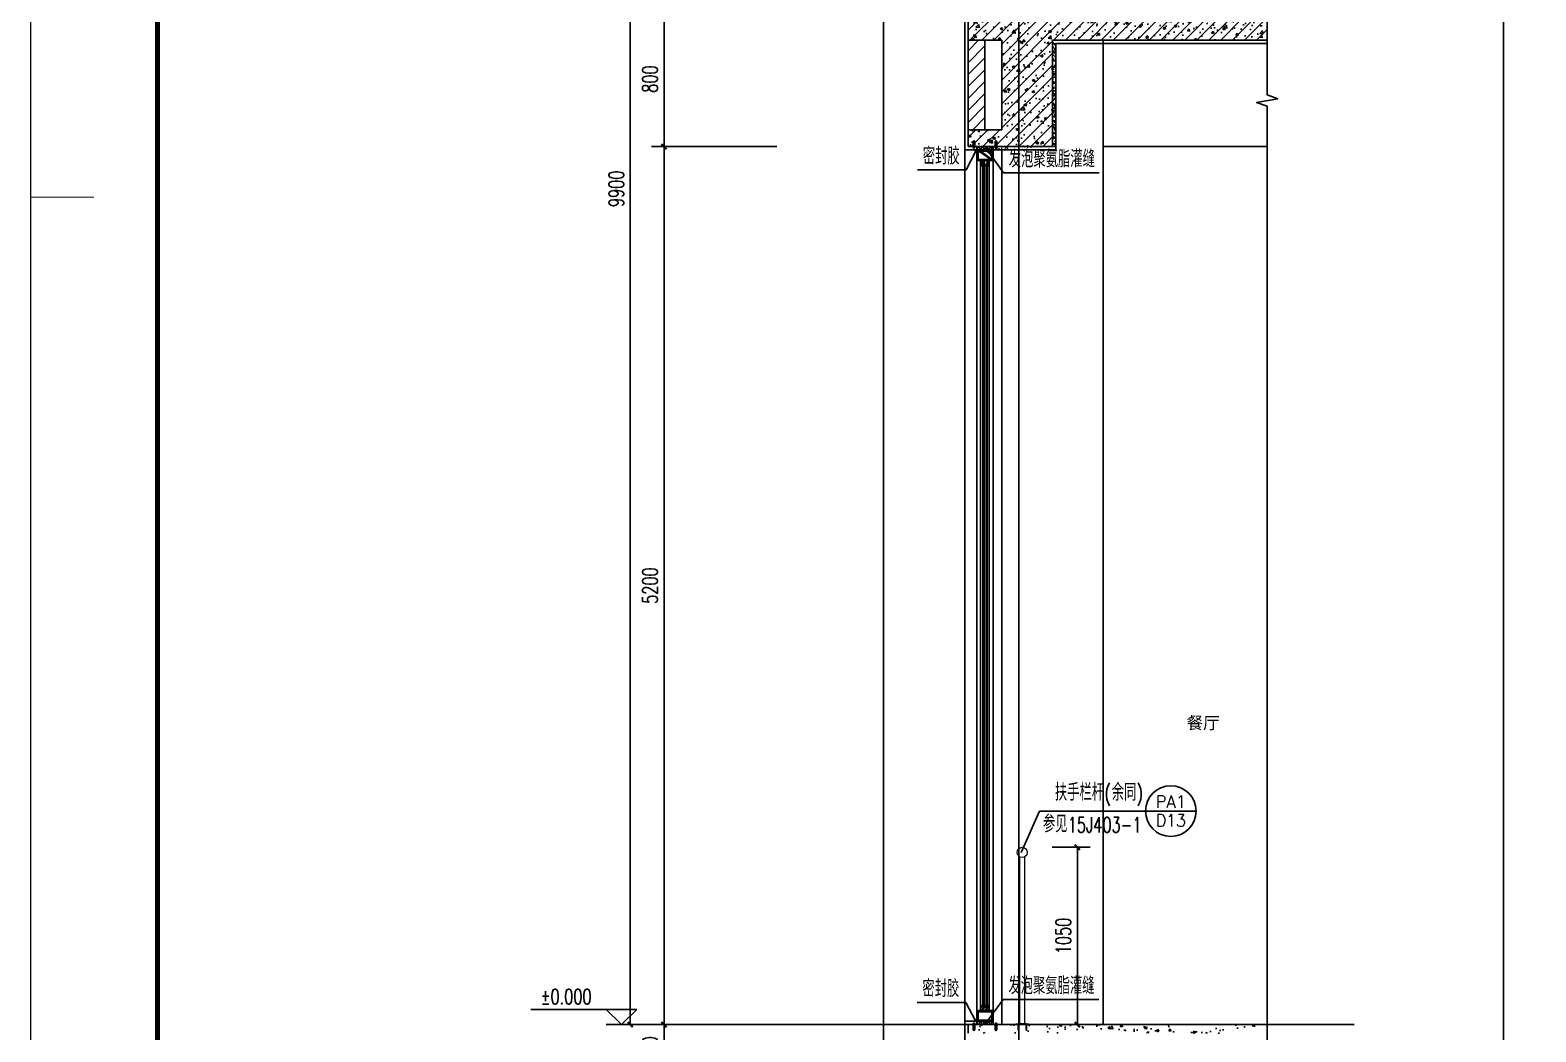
# Model space of a CAD drawing. Extents: x 1738711 to 2346805, y 1189731 to 2516152.
# Drawn here: x 1960432 to 1969350, y 1221851 to 1227784 of the extents above; entities that cross this region are included whole.
import ezdxf
from ezdxf.enums import TextEntityAlignment as Align

# ---------------------------------------------------------------- set-up
doc = ezdxf.new("R2010")
doc.units = 0
doc.header["$LTSCALE"] = 1000
doc.header["$MEASUREMENT"] = 0
for name, color, linetype, lineweight in [('_0', 7, 'Continuous', 25), ('填充', 252, 'Continuous', 5), ('栏杆', 6, 'Continuous', 15)]:
    doc.layers.add(name, color=color, linetype=linetype, lineweight=lineweight)
for name, color, linetype in [('CONTINUOUS', 7, 'Continuous'), ('DIM_ELEV', 3, 'Continuous'), ('DIM_IDEN', 3, 'Continuous'), ('DIM_LEAD', 3, 'Continuous'), ('DIM_SYMB', 3, 'Continuous'), ('DOTE', 1, 'Continuous'), ('PUB_DIM', 3, 'Continuous'), ('PUB_HATCH', 8, 'Continuous'), ('PUB_TEXT', 7, 'Continuous'), ('TK', 4, 'Continuous'), ('WALL', 40, 'Continuous'), ('WINDOW', 144, 'Continuous'), ('切线', 35, 'Continuous'), ('看线', 8, 'Continuous'), ('石材', 5, 'Continuous'), ('窗', 125, 'Continuous')]:
    doc.layers.add(name, color=color, linetype=linetype)
doc.styles.add('_TCH_DIM', font='SIMPLEX', dxfattribs={"bigfont": 'GBCBIG'})
doc.styles.add('_TCH_DIM_T3', font='SIMPLEX', dxfattribs={"width": 0.7058823529411765, "bigfont": 'GBCBIG'})
doc.styles.add('_TCH_LABEL', font='COMPLEX', dxfattribs={"bigfont": 'GBCBIG'})
doc.styles.add('STW', font='simhei_0.ttf')
doc.styles.add('宋体', font='SIMSUN.TTF', dxfattribs={"width": 0.75})
doc.dimstyles.new('_TCH_ARCH&&30', dxfattribs={"dimtxt": 89.25, "dimasz": 30, "dimexe": 75, "dimexo": 90, "dimgap": 37.87500000000001, "dimtad": 1, "dimdec": 0, "dimzin": 0, "dimdsep": 46, "dimtxsty": '_TCH_DIM_T3', "dimblk": 'ARCHTICK', "dimcen": 0.09, "dimclrt": 7, "dimazin": 2, "dimtfac": 1, "dimtdec": 0, "dimtix": 1, "dimtmove": 2, "dimatfit": 3, "dimfxl": 20, "dimtolj": 1, "dimtzin": 0, "dimarcsym": 0})
pattern_1 = [(225, (-424874879.7254781, -4685248073.939736), (11.22532015133644, -11.22532015133645), []), (225, (-424874879.7254781, -4685248081.877236), (11.22532015133644, -11.22532015133645), [])]

# ---------------------------------------------------------------- blocks, each defined once
blk = doc.blocks.new('gdfdgdfgdfbvfcxv')
at = {"layer": '填充'}
blk.add_line((264925.1590052751, -67479.48016648996), (264925.1590052751, -67589.48016648996), dxfattribs=at)
for points in [[(264919.1590052751, -67480.48016648996), (264829.4531232436, -67480.48016648996, -0.9999999999998485), (264829.4531232436, -67468.48016648996), (264919.1590052751, -67468.48016648996)], [(264919.1590052751, -67588.48016648996), (264829.4531232436, -67588.48016648996, 0.9999999999998485), (264829.4531232436, -67600.48016648996), (264919.1590052751, -67600.48016648996)]]:
    blk.add_lwpolyline(points, format="xyb", dxfattribs=at)
blk.add_lwpolyline([(264911.1590052752, -67634.48016648996), (264911.1590052752, -67434.48016648996), (264919.1590052752, -67434.48016648996), (264919.1590052752, -67634.48016648996)], close=True, dxfattribs=at)
blk.add_lwpolyline([(264911.1590052752, -67634.48016648996), (264911.1590052752, -67434.48016648996), (264919.1590052752, -67434.48016648996), (264919.1590052752, -67634.48016648996)], close=True, dxfattribs=at)
for centre, radius, start, end in [((264919.1590052751, -67483.27055614023), 4.499999999999999, 318.2387799836532, 90), ((264914.5262376207, -67487.70850220392), 9.195914699028702, 330.319845907807, 59.74924170688854), ((264919.1590052751, -67495.25905565452), 4.499999999999999, 318.2387799836532, 90), ((264919.1590052751, -67501.25330541166), 4.499999999999999, 318.2387799836532, 90), ((264919.1590052751, -67507.24755516881), 4.499999999999999, 318.2387799836532, 90), ((264919.1590052751, -67513.24180492596), 4.499999999999999, 318.2387799836532, 90), ((264919.1590052751, -67519.2360546831), 4.499999999999999, 318.2387799836532, 90), ((264919.1590052751, -67525.23030444025), 4.499999999999999, 318.2387799836532, 90), ((264919.1590052751, -67531.2245541974), 4.499999999999999, 318.2387799836532, 90), ((264919.1590052751, -67537.21880395431), 4.499999999999999, 318.2387799836532, 90), ((264919.1590052751, -67543.21305371169), 4.499999999999999, 318.2387799836532, 90), ((264919.1590052751, -67549.2073034686), 4.499999999999999, 318.2387799836532, 90), ((264919.1590052751, -67555.15057086223), 4.499999999999999, 318.2387799836532, 90), ((264919.1590052751, -67561.14482061937), 4.499999999999999, 318.2387799836532, 90), ((264919.1590052751, -67567.13907037652), 4.499999999999999, 318.2387799836532, 90), ((264919.1590052751, -67573.13332013367), 4.499999999999999, 318.2387799836532, 90), ((264919.1590052751, -67579.12756989081), 4.499999999999999, 318.2387799836532, 90), ((264919.1590052751, -67585.12181964796), 4.499999999999999, 269.9999649152392, 90)]:
    blk.add_arc(centre, radius, start, end, dxfattribs=at)
blk = doc.blocks.new('ghwerGWEGWEGW')
at = {"layer": '栏杆', "color": 6, "ltscale": 100}
for points in [[(2184611.378245345, 1556743.270899873), (2184611.378245345, 1557732.29813776)], [(2184641.378245345, 1556743.270899873), (2184641.378245345, 1557732.29813776)]]:
    blk.add_lwpolyline(points, dxfattribs=at)
blk.add_circle((2184626.378245345, 1557758.278899873), 30, dxfattribs=at)
at = {"layer": 'CONTINUOUS', "xscale": -0.384000000001397, "yscale": 0.384000000001397, "zscale": 0.384000000001397, "rotation": 270}
blk.add_blockref('gdfdgdfgdfbvfcxv', (2210560.670266158, 1455012.393841477), dxfattribs=at)
blk = doc.blocks.new('hrtheraghyra')
at = {"layer": 'WINDOW', "linetype": 'ByBlock'}
for p, q in [((-5, 20.97169877961278), (0, 29.42110927030444)), ((0, 29.42110927030444), (5, 20.97169877961278)), ((-5.930252616293728, -11.95136042498052), (6.0497822817415, -11.95136042498052))]:
    blk.add_line(p, q, dxfattribs=at)
for points in [[(-5, -11.95136042498052), (-5, 20.97169877961278)], [(0, -16.74081518873572), (0, 29.42110927030444)], [(5, -11.95136042498052), (5, 20.97169877961278)]]:
    blk.add_lwpolyline(points, dxfattribs=at)
blk.add_arc((0.05976483272388577, -8.920780394226313), 6.713026468484638, 206.8366017215709, 333.163398278429, dxfattribs=at)
blk = doc.blocks.new('hjashrtahreahe')
at = {"const_width": 25}
for points in [[(500, 29699.99999997625), (0, 29699.99999997625)], [(1250, 29699.99999997625), (0, 29699.99999997625)]]:
    blk.add_lwpolyline(points, dxfattribs=at)
at = {"layer": 'TK', "color": 7, "const_width": 25}
blk.add_lwpolyline([(0, 59399.99999995227), (84100.00000001118, 59399.99999995227), (84100.00000001118, 2.328306436538696e-10), (0, 2.328306436538696e-10)], close=True, dxfattribs=at)
at = {"layer": 'TK', "color": 3, "const_width": 100}
blk.add_lwpolyline([(2500, 1000.000000000233), (2500, 58399.99999995227), (83100, 58399.99999995227), (83100, 1000.000000000233)], close=True, dxfattribs=at)
at = {"layer": 'TK', "style": '宋体', "width": 0.75}
for tag, height, p in [('项目负责人', 350, (6002.876253142487, 57088.65345305414)), ('专业负责人', 350, (6002.876253142487, 56223.65609438601)), ('设计人', 350, (6002.876253142487, 55419.42753659142)), ('版号1', 250, (77303.8661832842, 22193.36190201459)), ('时间1', 250, (82405.2941063589, 22193.36190201459)), ('版号2', 250, (77303.8661832842, 21593.36190201459)), ('时间2', 250, (82405.29410635913, 21593.36190201459)), ('版号3', 250, (77303.8661832842, 20993.36190201459)), ('时间3', 250, (82405.29410635913, 20993.36190201459)), ('建筑会签', 0.0001, (78977.87675630674, 2403.160154863494)), ('电气会签', 0.0001, (82127.87534854934, 2403.160154863494)), ('结构会签', 0.0001, (78977.8767563072, 1803.160154863494)), ('暖通会签', 0.0001, (82127.8753485498, 1803.160154863494)), ('给排水会签', 0.0001, (78977.8767563072, 1249.516187148634)), ('智能化会签', 0.0001, (82127.8753485498, 1249.516187148634))]:
    blk.add_attdef(tag, text='', height=height, dxfattribs=at).set_placement(p, align=Align.CENTER)
for tag, p in [('合作设计单位', (80815.87594981166, 48985.89357075351)), ('版号说明1', (79853.87675630674, 22318.17104576505)), ('版号说明2', (79853.87675630674, 21718.17104576505)), ('版号说明3', (79853.87675630674, 21118.17104576505)), ('浙江绿储科技有限公司', (80545.18183652684, 16035.89373564394)), ('百兆瓦级集中式熔盐储能关键', (80545.18183652684, 14953.21188406949)), ('设备研发及制造基地项目', (80545.18183652684, 14603.30029212427)), ('1#研发楼', (80545.18183652684, 13635.89373564394)), ('图名', (80545.18183652684, 12435.89373564371)), ('工程编号', (78977.87675630674, 11460.89373564394)), ('子项编号', (82127.88050491316, 11460.89373564394)), ('建筑', (78977.87675630674, 10710.89373564394)), ('图号', (82127.88050491316, 10710.89373564394)), ('施工图', (78977.87675630674, 9960.893735643942)), ('2023.03', (82127.88050491456, 9960.893735643942)), ('审定', (79352.87675630674, 8460.893735643942)), ('审核', (79352.87675630674, 7710.893735643942)), ('工程负责', (79352.87675630674, 6960.893735643942)), ('专业负责', (79352.87675630674, 6210.893735643942)), ('设计', (79352.87675630674, 5460.893735643942)), ('制图', (79352.87675630674, 4710.893735643942)), ('校对', (79352.87675630674, 3960.893735643942))]:
    blk.add_attdef(tag, text='', height=250, dxfattribs=at).set_placement(p, align=Align.MIDDLE_CENTER)
blk = doc.blocks.new('_ArchTick')
at = {"color": 0, "linetype": 'ByBlock', "const_width": 0.4}
blk.add_lwpolyline([(-0.5, -0.5), (0.5, 0.5)], dxfattribs=at)
blk = doc.blocks.new('*D362')
at = {"layer": 'Defpoints', "color": 0, "transparency": 16777216}
for p in [(1966395.486886417, 1222944.386919202), (1966634.695769152, 1222944.386919202), (1966395.486886417, 1221894.386919202)]:
    blk.add_point(p, dxfattribs=at)
at = {"layer": 'PUB_DIM', "color": 0, "lineweight": -2, "transparency": 16777216}
for p, q in [((1966485.486886417, 1222944.386919202), (1966709.695769152, 1222944.386919202)), ((1966634.695769152, 1221894.386919202), (1966634.695769152, 1222944.386919202)), ((1966485.486886417, 1221894.386919202), (1966709.695769152, 1221894.386919202))]:
    blk.add_line(p, q, dxfattribs=at)
at = {"layer": 'PUB_DIM', "color": 0, "lineweight": -2, "transparency": 16777216, "xscale": 30, "yscale": 30, "zscale": 30}
for p, rotation in [((1966634.695769152, 1222944.386919202), 90), ((1966634.695769152, 1221894.386919202), 270)]:
    blk.add_blockref('_ArchTick', p, dxfattribs=dict(at, rotation=rotation))
at = {"layer": 'PUB_DIM', "color": 7, "transparency": 16777216, "insert": (1966552.195769152, 1222419.386919202), "char_height": 89.25, "attachment_point": 5, "rotation": 90, "style": '_TCH_DIM_T3'}
blk.add_mtext('\\A1;1050', dxfattribs=at)
blk = doc.blocks.new('*D1403')
at = {"layer": 'Defpoints', "color": 0, "transparency": 16777216}
for p in [(1963986.544841414, 1231794.386919201), (1964744.480908952, 1231794.386919201), (1964744.480908953, 1221894.386919201)]:
    blk.add_point(p, dxfattribs=at)
at = {"layer": 'PUB_DIM', "color": 0, "lineweight": -2, "transparency": 16777216}
for p, q in [((1964654.480908952, 1231794.386919201), (1963911.544841414, 1231794.386919201)), ((1963986.544841414, 1221894.386919201), (1963986.544841414, 1231794.386919201)), ((1964654.480908953, 1221894.386919201), (1963911.544841414, 1221894.386919201))]:
    blk.add_line(p, q, dxfattribs=at)
at = {"layer": 'PUB_DIM', "color": 0, "lineweight": -2, "transparency": 16777216, "xscale": 30, "yscale": 30, "zscale": 30}
for p, rotation in [((1963986.544841414, 1231794.386919201), 90), ((1963986.544841414, 1221894.386919201), 270)]:
    blk.add_blockref('_ArchTick', p, dxfattribs=dict(at, rotation=rotation))
at = {"layer": 'PUB_DIM', "color": 7, "transparency": 16777216, "insert": (1963904.044841414, 1226844.386919202), "char_height": 89.25, "attachment_point": 5, "rotation": 90, "style": '_TCH_DIM_T3'}
blk.add_mtext('\\A1;9900', dxfattribs=at)
blk = doc.blocks.new('*D1405')
at = {"layer": 'Defpoints', "color": 0, "transparency": 16777216}
for p in [(1964186.544841415, 1221894.386919201), (1964944.480908953, 1221894.386919201), (1964944.480908953, 1221594.386919201)]:
    blk.add_point(p, dxfattribs=at)
at = {"layer": 'PUB_DIM', "color": 0, "lineweight": -2, "transparency": 16777216}
for p, q in [((1964854.480908953, 1221894.386919201), (1964111.544841415, 1221894.386919201)), ((1964186.544841415, 1221594.386919201), (1964186.544841415, 1221894.386919201)), ((1964854.480908953, 1221594.386919201), (1964111.544841415, 1221594.386919201))]:
    blk.add_line(p, q, dxfattribs=at)
at = {"layer": 'PUB_DIM', "color": 0, "lineweight": -2, "transparency": 16777216, "xscale": 30, "yscale": 30, "zscale": 30}
for p, rotation in [((1964186.544841415, 1221894.386919201), 90), ((1964186.544841415, 1221594.386919201), 270)]:
    blk.add_blockref('_ArchTick', p, dxfattribs=dict(at, rotation=rotation))
at = {"layer": 'PUB_DIM', "color": 7, "transparency": 16777216, "insert": (1964104.044841415, 1221744.386919202), "char_height": 89.25, "attachment_point": 5, "rotation": 90, "style": '_TCH_DIM_T3'}
blk.add_mtext('\\A1;300', dxfattribs=at)
blk = doc.blocks.new('*D1406')
at = {"layer": 'Defpoints', "color": 0, "transparency": 16777216}
for p in [(1964186.544841415, 1227094.386919201), (1964944.480908952, 1227094.386919201), (1964944.480908953, 1221894.386919201)]:
    blk.add_point(p, dxfattribs=at)
at = {"layer": 'PUB_DIM', "color": 0, "lineweight": -2, "transparency": 16777216}
for p, q in [((1964854.480908952, 1227094.386919201), (1964111.544841415, 1227094.386919201)), ((1964186.544841415, 1221894.386919201), (1964186.544841415, 1227094.386919201)), ((1964854.480908953, 1221894.386919201), (1964111.544841415, 1221894.386919201))]:
    blk.add_line(p, q, dxfattribs=at)
at = {"layer": 'PUB_DIM', "color": 0, "lineweight": -2, "transparency": 16777216, "xscale": 30, "yscale": 30, "zscale": 30}
for p, rotation in [((1964186.544841415, 1227094.386919201), 90), ((1964186.544841415, 1221894.386919201), 270)]:
    blk.add_blockref('_ArchTick', p, dxfattribs=dict(at, rotation=rotation))
at = {"layer": 'PUB_DIM', "color": 7, "transparency": 16777216, "insert": (1964104.044841414, 1224494.386919202), "char_height": 89.25, "attachment_point": 5, "rotation": 90, "style": '_TCH_DIM_T3'}
blk.add_mtext('\\A1;5200', dxfattribs=at)
blk = doc.blocks.new('*D1407')
at = {"layer": 'Defpoints', "color": 0, "transparency": 16777216}
for p in [(1964186.544841414, 1227894.386919201), (1964944.480908952, 1227894.386919201), (1964944.480908952, 1227094.386919201)]:
    blk.add_point(p, dxfattribs=at)
at = {"layer": 'PUB_DIM', "color": 0, "lineweight": -2, "transparency": 16777216}
for p, q in [((1964854.480908952, 1227894.386919201), (1964111.544841414, 1227894.386919201)), ((1964186.544841414, 1227094.386919201), (1964186.544841414, 1227894.386919201)), ((1964854.480908952, 1227094.386919201), (1964111.544841414, 1227094.386919201))]:
    blk.add_line(p, q, dxfattribs=at)
at = {"layer": 'PUB_DIM', "color": 0, "lineweight": -2, "transparency": 16777216, "xscale": 30, "yscale": 30, "zscale": 30}
for p, rotation in [((1964186.544841414, 1227894.386919201), 90), ((1964186.544841414, 1227094.386919201), 270)]:
    blk.add_blockref('_ArchTick', p, dxfattribs=dict(at, rotation=rotation))
at = {"layer": 'PUB_DIM', "color": 7, "transparency": 16777216, "insert": (1964104.044841414, 1227494.386919202), "char_height": 89.25, "attachment_point": 5, "rotation": 90, "style": '_TCH_DIM_T3'}
blk.add_mtext('\\A1;800', dxfattribs=at)

msp = doc.modelspace()

# ---------------------------------------------------------------- hatches: boundary and pattern name
at = {"layer": 'PUB_HATCH'}
h = msp.add_hatch(dxfattribs=at)
h.set_pattern_fill('钢筋混凝土', color=256, scale=20, style=0)
h.set_pattern_definition([(45, (-299661.7536738799, -150941.1364600034), (-35.35533905932737, 35.35533905932738), []), (49.99999999999999, (-299661.7536738799, -150941.1364600034), (143.4520365201507, -12.55042699651902), [15, -165]), (355, (-299661.7536738799, -150941.1364600034), (-27.7502667226, 150.4384267400024), [12, -132]), (100.4514, (-299649.7993378799, -150942.1823280034), (115.7018763428043, 137.8879084121907), [12.748038, -140.2284224]), (46.18420000000002, (-299661.7536738799, -150901.1364600034), (213.4482097251289, -33.10380286580362), [22.49999999999999, -247.4999999999999]), (96.6356, (-299643.9663248799, -150903.8951214034), (186.9325411097407, 194.8235741800883), [19.1220576, -210.3426]), (351.1842, (-299661.7536738799, -150901.1364600034), (186.9323890267254, 194.8237201850649), [18, -198]), (21, (-299641.7536738799, -150911.1364600034), (119.3814104236923, -80.52377813306776), [15, -165]), (326.0000000000001, (-299641.7536738799, -150911.1364600034), (48.66306638431634, 145.0300090093706), [12, -132]), (71.4514, (-299631.8052272799, -150917.8467812034), (168.044525716298, 64.50609934199048), [12.748038, -140.2284224]), (37.50000000000001, (-299661.7536738799, -150941.1364600034), (2.431971063458134, 66.5787707662623), [0, -130.4, 0, -134, 0, -132.5]), (7.499999999999999, (-299661.7536738799, -150941.1364600034), (52.61390748842972, 78.88234237647205), [0, -76.39999999999999, 0, -127.4, 0, -50.5]), (327.5, (-299706.3536738799, -150941.1364600034), (106.7644872344818, -4.510974346875951), [0, -50, 0, -156, 0, -207]), (317.5, (-299726.3536738799, -150941.1364600034), (116.6372338684772, 20.02099646646354), [0, -65, 0, -103.6, 0, -147])])
h.paths.add_polyline_path([(1967758.821555596, 1227724.386919201), (1966487.32755244, 1227724.386919201), (1966487.327552441, 1227094.386919202), (1965987.32755244, 1227094.386919202), (1965987.32755244, 1227194.386919202), (1966187.327552441, 1227194.386919202), (1966187.327552441, 1227724.386919201), (1965987.327552439, 1227724.386919201), (1965987.32755244, 1227894.386919202), (1966187.327552441, 1227894.386919199), (1966187.327552441, 1227844.386919202), (1967758.821555596, 1227844.386919202)])
h = msp.add_hatch(dxfattribs=at)
h.set_pattern_fill('普通砖', color=256, scale=20, style=0)
h.set_pattern_definition([(45, (0, 35.90226999999999), (-35.35535320146299, 35.355353201463), [])])
h.paths.add_polyline_path([(1966087.32755244, 1227724.386919201), (1965987.32755244, 1227724.386919201), (1965987.32755244, 1227194.386919202), (1966087.32755244, 1227194.386919202)])
h = msp.add_hatch(dxfattribs=at)
h.set_pattern_fill('碎沙', color=256, scale=10, style=0)
h.set_pattern_definition([(37.50000000000001, (0, 0), (-0.8000156479920251, 24.47066186646712), [0, -19.304, 0, -21.59, 0, -20.6375]), (7.499999999999999, (0, 0), (22.47616415690013, 35.84125502841771), [0, -10.414, 0, -17.399, 0, -6.6675]), (327.5, (-15.621, 0), (39.5496185120729, 0.071859233927285), [0, -6.35, 0, -22.86, 0, -29.845]), (317.5, (-15.621, 0), (38.17782262361487, 11.14646616286081), [0, -3.175, 0, -14.986, 0, -17.145])])
h.paths.add_polyline_path([(1966135.327551547, 1227094.386919202), (1966487.327552441, 1227094.386919202), (1966487.32755244, 1227724.386919201), (1966507.32755244, 1227724.386919202), (1966507.32755244, 1227074.386919202), (1966135.327551547, 1227074.386919202)])
h = msp.add_hatch(dxfattribs=at)
h.set_pattern_fill('混凝土', color=256, scale=20, style=0)
h.set_pattern_definition([(49.99999999999999, (0, 0), (143.4520365201507, -12.55042699651902), [15, -165]), (355, (0, 0), (-27.7502667226, 150.4384267400024), [12, -132]), (100.4514, (11.954336, -1.045868), (115.7018763428043, 137.8879084121907), [12.748038, -140.2284224]), (46.18420000000002, (0, 40), (213.4482097251289, -33.10380286580362), [22.5, -247.5]), (96.6356, (17.787349, 37.2413386), (186.9325411097407, 194.8235741800883), [19.1220576, -210.3426]), (351.1842, (0, 40), (186.9323890267254, 194.8237201850649), [18, -198]), (21, (20, 30), (119.3814104236923, -80.52377813306776), [15, -165]), (326.0000000000001, (20, 30), (48.66306638431634, 145.0300090093706), [12, -132]), (71.4514, (29.9484466, 23.2896788), (168.044525716298, 64.50609934199048), [12.748038, -140.2284224]), (37.50000000000001, (0, 0), (2.431971063458134, 66.5787707662623), [0, -130.4, 0, -134, 0, -132.5]), (7.499999999999999, (0, 0), (52.61390748842972, 78.88234237647205), [0, -76.39999999999999, 0, -127.4, 0, -50.5]), (327.5, (-44.6, 0), (106.7644872344818, -4.510974346875951), [0, -50, 0, -156, 0, -207]), (317.5, (-64.6, 0), (116.6372338684772, 20.02099646646354), [0, -65, 0, -103.6, 0, -147])])
h.paths.add_polyline_path([(1965987.327552441, 1221894.386919201), (1967758.821555596, 1221894.386919201), (1967758.821555596, 1221844.386919202), (1965987.327552441, 1221844.386919202)])
at = {"layer": '填充'}
h = msp.add_hatch(dxfattribs=at)
h.set_pattern_fill('HONEY', color=256, scale=5, angle=-180, style=0)
h.set_pattern_definition([(6.492229350048602e-14, (3586699.327551547, 2419108.886919202), (11.90625, -6.874074999999996), [7.9375, -15.875]), (240, (3586699.327551547, 2419108.886919202), (-11.90624857751951, -6.87407746380848), [7.9375, -15.875]), (300.0000000000001, (3586699.327551547, 2419108.886919202), (1.422480491156399e-06, -13.74815246380847), [-15.875, 7.9375])])
h.paths.add_polyline_path([(1966135.327551547, 1227074.386919202), (1966039.327551547, 1227074.386919202), (1966039.327551547, 1227094.386919202), (1966135.327551547, 1227094.386919202)])
h = msp.add_hatch(dxfattribs=at)
h.set_pattern_fill('STEEL', color=256, scale=10, angle=-180, style=0)
h.set_pattern_definition(pattern_1)
h.paths.add_polyline_path([(1966128.127551558, 1227018.499518575), (1966046.527551594, 1227018.499518575), (1966046.527551594, 1227062.564512433), (1966039.327551547, 1227055.124080838), (1966039.327551547, 1227011.299518765), (1966132.128179732, 1227011.299518765), (1966135.327551547, 1227014.731899442), (1966135.327551547, 1227074.386919202), (1966057.967927936, 1227074.386919202), (1966051.000589552, 1227067.186919393), (1966128.127551558, 1227067.186919393)])
h = msp.add_hatch(dxfattribs=at)
h.set_pattern_fill('STEEL', color=256, scale=10, angle=-180, style=0)
h.set_pattern_definition(pattern_1)
h.paths.add_polyline_path([(1966088.94365901, 1226981.299518765), (1966081.92755157, 1226981.299518765), (1966081.92755157, 1226993.299518765), (1966074.727551582, 1226993.299518765), (1966074.727551582, 1226981.299518765), (1966061.527551594, 1226981.299518765), (1966061.527551594, 1227011.299518765), (1966088.94365901, 1227011.299518765)])
h.paths.add_polyline_path([(1966113.127551558, 1226981.299518765), (1966101.127551558, 1226981.299518765), (1966101.127551558, 1226993.299518765), (1966093.92755157, 1226993.299518765), (1966093.92755157, 1226981.299518765), (1966088.94365901, 1226981.299518765), (1966088.94365901, 1227011.299518765), (1966113.127551558, 1227011.299518765)])
h = msp.add_hatch(dxfattribs=at)
h.set_pattern_fill('STEEL', color=256, scale=10, angle=-180, style=0)
h.set_pattern_definition([(44.99999999999999, (3699407.175159398, 4288951.417775334), (-11.22532015133644, 11.22532015133645), []), (44.99999999999999, (3699407.175159398, 4288959.355275334), (-11.22532015133644, 11.22532015133645), [])])
h.paths.add_polyline_path([(1966088.943659904, 1222007.474319638), (1966081.927552464, 1222007.474319638), (1966081.927552464, 1221995.474319638), (1966074.727552476, 1221995.474319638), (1966074.727552476, 1222007.474319638), (1966061.527552488, 1222007.474319638), (1966061.527552488, 1221977.474319638), (1966088.943659904, 1221977.474319638)])
h.paths.add_polyline_path([(1966113.127552452, 1222007.474319638), (1966101.127552452, 1222007.474319638), (1966101.127552452, 1221995.474319638), (1966093.927552464, 1221995.474319638), (1966093.927552464, 1222007.474319638), (1966088.943659904, 1222007.474319638), (1966088.943659904, 1221977.474319638), (1966113.127552452, 1221977.474319638)])
h = msp.add_hatch(dxfattribs=at)
h.set_pattern_fill('STEEL', color=256, scale=10, angle=-180, style=0)
h.set_pattern_definition([(45.00000000000006, (1721683.74958736, -92417.92036133911), (-11.22532015133644, 11.22532015133644), []), (45.00000000000006, (1721683.74958736, -92409.98286133911), (-11.22532015133644, 11.22532015133644), [])])
h.paths.add_polyline_path([(1966128.127552452, 1221970.274319828), (1966046.527552488, 1221970.274319828), (1966046.527552488, 1221926.20932597), (1966039.327552441, 1221933.649757565), (1966039.327552441, 1221977.474319638), (1966132.128180626, 1221977.474319638), (1966135.327552441, 1221974.041938961), (1966135.327552441, 1221914.386919201), (1966057.96792883, 1221914.386919201), (1966051.000590446, 1221921.586919011), (1966128.127552452, 1221921.586919011)])
h = msp.add_hatch(dxfattribs=at)
h.set_pattern_fill('HONEY', color=256, scale=5, angle=-180, style=0)
h.set_pattern_definition([(359.9999999999999, (3586699.327552441, 29879.88691920135), (11.90625, 6.874074999999996), [7.9375, -15.875]), (120, (3586699.327552441, 29879.88691920135), (-11.90624857751951, 6.87407746380848), [7.9375, -15.875]), (59.99999999999999, (3586699.327552441, 29879.88691920135), (1.422480491156399e-06, 13.74815246380847), [-15.875, 7.9375])])
h.paths.add_polyline_path([(1966135.327552441, 1221914.386919201), (1966039.327552441, 1221914.386919201), (1966039.327552441, 1221894.386919201), (1966135.327552441, 1221894.386919201)])
at = {"layer": '看线'}
h = msp.add_hatch(dxfattribs=at)
h.set_pattern_fill('ANSI31', color=256, style=0)
h.set_pattern_definition([(45.00000000000001, (359059.0932661919, 3306425.386824568), (-1.122532015133644, 1.122532015133644), [])])
edge = h.paths.add_edge_path()
edge.add_arc((1966009.132040146, 1227044.191412886), 32.6380913519154, 22.307252299583524, 67.6927476905459, ccw=False)
edge.add_line((1966039.327551547, 1227056.57995983), (1966039.327551547, 1227074.386924704))
edge.add_line((1966039.327551547, 1227074.386924704), (1966021.52058703, 1227074.386924704))
h = msp.add_hatch(dxfattribs=at)
h.set_pattern_fill('ANSI31', color=256, style=0)
h.set_pattern_definition([(315, (359059.3072482375, -857436.6129861649), (-1.122532015133644, -1.122532015133644), [])])
edge = h.paths.add_edge_path()
edge.add_arc((1966009.346021715, 1221944.582425517), 32.63809187340612, 292.3072528351178, 337.6927479790351)
edge.add_line((1966039.541533592, 1221932.193878574), (1966039.327552619, 1221914.750178737))
edge.add_line((1966039.327552619, 1221914.750178737), (1966021.734569135, 1221914.386913699))

# ---------------------------------------------------------------- linework, layer by layer
at = {"layer": 'DIM_ELEV'}
for p, q in [((1964024.476225391, 1221984.386919201), (1963398.076225392, 1221984.386919201)), ((1963934.476225391, 1221894.386919201), (1963844.476225391, 1221984.386919201)), ((1963934.476225391, 1221894.386919201), (1964024.476225391, 1221984.386919201)), ((1964144.476225391, 1221894.386919201), (1963844.476225391, 1221894.386919201))]:
    msp.add_line(p, q, dxfattribs=at)
at = {"layer": 'DIM_IDEN'}
for p, q in [((1966301.820097778, 1222914.386919202), (1966410.046555378, 1223159.292039568)), ((1966410.046555378, 1223159.292039568), (1967038.143141225, 1223159.292039568)), ((1967338.143141225, 1223159.292039568), (1967038.143141225, 1223159.292039568))]:
    msp.add_line(p, q, dxfattribs=at)
msp.add_lwpolyline([(1966301.820097778, 1222914.386919202, 1), (1966301.820097778, 1222914.386919202, 1)], format="xyb", close=True, dxfattribs=at)
msp.add_circle((1967188.143141225, 1223159.292039568), 150, dxfattribs=at)
at = {"layer": 'DIM_LEAD'}
for p, q in [((1966089.826589478, 1227088.678111632), (1966196.921717461, 1226940.069877014)), ((1966033.622584843, 1227066.864542206), (1965975.827555528, 1226956.861389249)), ((1965975.827555528, 1226956.861389249), (1965687.593216503, 1226956.861389249)), ((1966196.921717461, 1226940.069877014), (1966764.518471953, 1226940.069877014)), ((1965973.32851849, 1222026.203641585), (1965685.094179465, 1222026.203641585)), ((1966031.123547805, 1221916.200488627), (1965973.32851849, 1222026.203641585)), ((1966087.32755244, 1221894.386919201), (1966194.422680422, 1222042.99515382)), ((1966194.422680422, 1222042.99515382), (1966762.019434914, 1222042.99515382))]:
    msp.add_line(p, q, dxfattribs=at)
at = {"layer": 'DIM_SYMB'}
msp.add_lwpolyline([(1967758.821555596, 1221131.271713933), (1967758.821555596, 1227333.104288585), (1967695.821555596, 1227356.034413344), (1967821.821555596, 1227378.251612913), (1967758.821555596, 1227400.604288585), (1967758.821555596, 1233602.436863238)], dxfattribs=at)
at = {"layer": 'DOTE'}
for p, q in [((1966287.327551636, 1220760.21959011), (1966287.327551636, 1233471.168094154)), ((1964248.304072407, 1221894.386919201), (1968274.468861014, 1221894.386919201))]:
    msp.add_line(p, q, dxfattribs=at)
at = {"layer": 'WALL'}
for p, q in [((1965987.32755244, 1227894.386919202), (1965987.32755244, 1227094.386919202)), ((1965987.327552439, 1227724.386919201), (1966187.327552441, 1227724.386919201)), ((1966087.32755244, 1227724.386919201), (1966087.32755244, 1227194.386919202)), ((1966187.327552441, 1227724.386919201), (1966187.327552441, 1227194.386919202)), ((1966487.32755244, 1227724.386919201), (1967758.821555596, 1227724.386919201)), ((1966487.327552441, 1227724.386919201), (1966487.327552441, 1227094.386919202)), ((1965987.32755244, 1227194.386919202), (1966187.327552441, 1227194.386919202)), ((1965987.32755244, 1227094.386919202), (1966487.327552441, 1227094.386919202))]:
    msp.add_line(p, q, dxfattribs=at)
at = {"layer": '切线'}
for p, q in [((1965987.327552441, 1221894.386919202), (1967758.821555596, 1221894.386919202)), ((1965987.327552441, 1221844.386919201), (1965987.327552441, 1221894.386919201))]:
    msp.add_line(p, q, dxfattribs=at)
for points in [[(1966039.32755244, 1227914.386919202), (1965967.32755244, 1227914.386919202), (1965967.32755244, 1227074.386919202), (1966039.327551547, 1227074.386919202)], [(1966135.327551547, 1227074.386919202), (1966507.327552441, 1227074.386919202), (1966507.32755244, 1227704.386919201), (1967758.821555596, 1227704.386919201)], [(1966039.327552441, 1221914.386919201), (1965967.327552441, 1221914.386919201), (1965967.327552441, 1221594.386919202)]]:
    msp.add_lwpolyline(points, dxfattribs=at)
for centre, start, end in [((1966009.132040146, 1227044.191412886), 22.30728611160722, 67.69272395107458), ((1966009.346022191, 1221944.582425517), 292.3072760489254, 337.6489431071652)]:
    msp.add_arc(centre, 32.63809135155627, start, end, dxfattribs=at)
at = {"layer": '看线'}
for p, q in [((1969158.878904355, 1235405.016061067), (1969158.877807837, 1218185.016061082)), ((1965487.327552663, 1230894.386919201), (1965487.327552663, 1221594.386919202)), ((1966787.327552441, 1227724.386919201), (1966787.327552441, 1221894.386919202)), ((1967758.821555596, 1227094.386919202), (1966787.327552441, 1227094.386919202)), ((1965967.327552441, 1221914.386919201), (1965967.32755244, 1227074.386919202)), ((1966187.327551636, 1221894.386919202), (1966187.327551636, 1227074.386919202))]:
    msp.add_line(p, q, dxfattribs=at)
at = {"layer": '石材', "const_width": 2}
for points in [[(1966102.359722617, 1227074.386919202), (1966059.438178721, 1227074.386919202), (1966047.085047605, 1227094.386919202), (1966003.347583833, 1227094.386919202)], [(1966072.295380536, 1227074.386919202), (1966115.216924432, 1227074.386919202), (1966127.570055547, 1227094.386919202), (1966171.307519319, 1227094.386919202)], [(1966102.359723511, 1221914.386919201), (1966059.438179615, 1221914.386919201), (1966047.0850485, 1221894.386919201), (1966003.347584727, 1221894.386919201)], [(1966072.29538143, 1221914.386919201), (1966115.216925326, 1221914.386919201), (1966127.570056441, 1221894.386919201), (1966171.307520214, 1221894.386919201)]]:
    msp.add_lwpolyline(points, dxfattribs=at)
at = {"layer": '石材'}
for points in [[(1966135.327551547, 1227074.386919202), (1966039.327551547, 1227074.386919202), (1966039.327551547, 1227094.386919202), (1966135.327551547, 1227094.386919202)], [(1966135.327552441, 1221914.386919201), (1966039.327552441, 1221914.386919201), (1966039.327552441, 1221894.386919201), (1966135.327552441, 1221894.386919201)]]:
    msp.add_lwpolyline(points, close=True, dxfattribs=at)
at = {"layer": '窗', "color": 117}
for p, q in [((1966039.327552441, 1227011.299518765), (1966039.327552441, 1221977.474319638)), ((1966135.3275525, 1227011.299518765), (1966135.3275525, 1221977.474319638)), ((1966074.727552476, 1222007.474319638), (1966074.727552476, 1226981.299518765)), ((1966081.927552464, 1222007.474319638), (1966081.927552464, 1226981.299518765)), ((1966093.927552464, 1222007.474319638), (1966093.927552464, 1226981.299518765)), ((1966101.127552452, 1222007.474319638), (1966101.127552452, 1226981.299518765))]:
    msp.add_line(p, q, dxfattribs=at)
at = {"layer": '窗', "color": 237}
for p, q in [((1966061.527552488, 1222007.474319638), (1966061.527552488, 1226981.299518765)), ((1966113.127552452, 1222007.474319638), (1966113.127552452, 1226981.299518765))]:
    msp.add_line(p, q, dxfattribs=at)
for points in [[(1966039.327551547, 1227011.299518765), (1966039.327551547, 1227074.386919202)], [(1966039.327552441, 1221977.474319638), (1966039.327552441, 1221914.386919201)]]:
    msp.add_lwpolyline(points, dxfattribs=at)
for points in [[(1966039.327551547, 1227011.299518765), (1966135.327551547, 1227011.299518765), (1966135.327551547, 1227074.386919202), (1966039.327551547, 1227074.386919202)], [(1966046.527551594, 1227018.499518575), (1966046.527551594, 1227067.186919393), (1966128.127551558, 1227067.186919393), (1966128.127551558, 1227018.499518575)], [(1966074.727551582, 1226981.299518765), (1966074.727551582, 1226993.299518765), (1966081.92755157, 1226993.299518765), (1966081.92755157, 1226981.299518765), (1966093.92755157, 1226981.299518765), (1966093.92755157, 1226993.299518765), (1966101.127551558, 1226993.299518765), (1966101.127551558, 1226981.299518765), (1966113.127551558, 1226981.299518765), (1966113.127551558, 1227011.299518765), (1966061.527551594, 1227011.299518765), (1966061.527551594, 1226981.299518765)], [(1966074.727552476, 1222007.474319638), (1966074.727552476, 1221995.474319638), (1966081.927552464, 1221995.474319638), (1966081.927552464, 1222007.474319638), (1966093.927552464, 1222007.474319638), (1966093.927552464, 1221995.474319638), (1966101.127552452, 1221995.474319638), (1966101.127552452, 1222007.474319638), (1966113.127552452, 1222007.474319638), (1966113.127552452, 1221977.474319638), (1966061.527552488, 1221977.474319638), (1966061.527552488, 1222007.474319638)], [(1966039.327552441, 1221977.474319638), (1966135.327552441, 1221977.474319638), (1966135.327552441, 1221914.386919201), (1966039.327552441, 1221914.386919201)], [(1966046.527552488, 1221970.274319828), (1966046.527552488, 1221921.586919011), (1966128.127552452, 1221921.586919011), (1966128.127552452, 1221970.274319828)]]:
    msp.add_lwpolyline(points, close=True, dxfattribs=at)

# ---------------------------------------------------------------- block references
at = {"xscale": 0.3, "yscale": 0.3, "zscale": 0.3}
msp.add_blockref('hjashrtahreahe', (1960435.663169491, 1217885.016061082), dxfattribs=at)
at = {"layer": '_0'}
msp.add_blockref('ghwerGWEGWEGW', (-218318.1175414482, -334843.8919806711), dxfattribs=at)
at = {"layer": 'WALL'}
msp.add_blockref('hrtheraghyra', (1966022.196541729, 1227101.006968678), dxfattribs=at)
at = {"layer": 'WALL', "xscale": -1}
msp.add_blockref('hrtheraghyra', (1966152.458561364, 1227101.006968678), dxfattribs=at)
at = {"layer": 'WALL', "xscale": -1, "rotation": 180}
msp.add_blockref('hrtheraghyra', (1966022.196542623, 1221887.766869725), dxfattribs=at)
at = {"layer": 'WALL', "rotation": 180}
msp.add_blockref('hrtheraghyra', (1966152.458562258, 1221887.766869725), dxfattribs=at)

# ---------------------------------------------------------------- texts
at = {"style": 'STW'}
msp.add_text('餐厅', height=72.10126582278481, dxfattribs=at).set_placement((1967281.133410445, 1223645.417220831))
at = {"layer": 'PUB_TEXT', "color": 7, "style": '_TCH_DIM'}
for s, p in [('密封胶', (1965719.093216503, 1226988.361389249)), ('发泡聚氨脂灌缝', (1966228.124854931, 1226971.569877014)), ('扶手栏杆', (1966501.302715693, 1223220.542039568)), ('余同', (1966838.196332714, 1223220.542039568)), ('参见', (1966430.196332714, 1223032.845231057)), ('发泡聚氨脂灌缝', (1966225.625817893, 1222074.49515382)), ('密封胶', (1965716.594179465, 1222057.703641585))]:
    msp.add_text(s, height=101.2765957446808, dxfattribs=at).set_placement(p)
at = {"layer": 'PUB_TEXT', "color": 7, "style": '_TCH_DIM', "width": 0.7058823529411765}
for s, p in [('(', (1966796.196332714, 1223220.542039568)), (')', (1966985.643141225, 1223220.542039568)), ('15J403-1', (1966577.643141225, 1223032.845231057)), ('%%P0.000', (1963455.076225392, 1222015.886919201))]:
    msp.add_text(s, height=89.25, dxfattribs=at).set_placement(p)
at = {"layer": 'PUB_TEXT', "color": 7, "style": '_TCH_LABEL'}
for s, height, p, p2 in [('PA1', 72.45658422518304, (1967098.434989327, 1223178.396738901), (1967277.851293123, 1223178.396738901)), ('D13', 73.2403426244387, (1967099.208439467, 1223067.031180429), (1967277.077842983, 1223067.031180429))]:
    msp.add_text(s, height=height, dxfattribs=at).set_placement(p, p2, align=Align.FIT)

# ---------------------------------------------------------------- dimensions: what is measured, and where the dimension line sits
at = {"layer": 'PUB_DIM'}
for p1, p2, distance, picture, middle in [((1964744.480908953, 1221894.386919201), (1964744.480908952, 1231794.386919201), 757.9360675378703, '*D1403', (1963904.044841414, 1226844.386919202)), ((1964944.480908952, 1227094.386919201), (1964944.480908952, 1227894.386919201), 757.9360675378703, '*D1407', (1964104.044841414, 1227494.386919202)), ((1964944.480908953, 1221894.386919201), (1964944.480908952, 1227094.386919201), 757.9360675369389, '*D1406', (1964104.044841414, 1224494.386919202)), ((1966395.486886417, 1221894.386919202), (1966395.486886417, 1222944.386919202), -239.208882734878, '*D362', (1966552.195769152, 1222419.386919202)), ((1964944.480908953, 1221594.386919201), (1964944.480908953, 1221894.386919201), 757.9360675378703, '*D1405', (1964104.044841415, 1221744.386919202))]:
    dim = msp.add_aligned_dim(p1=p1, p2=p2, distance=distance, dimstyle='_TCH_ARCH&&30', dxfattribs=at)
    dim.commit()
    dim.dimension.update_dxf_attribs({"geometry": picture, "text_midpoint": middle})

doc.saveas('drawing.dxf')
